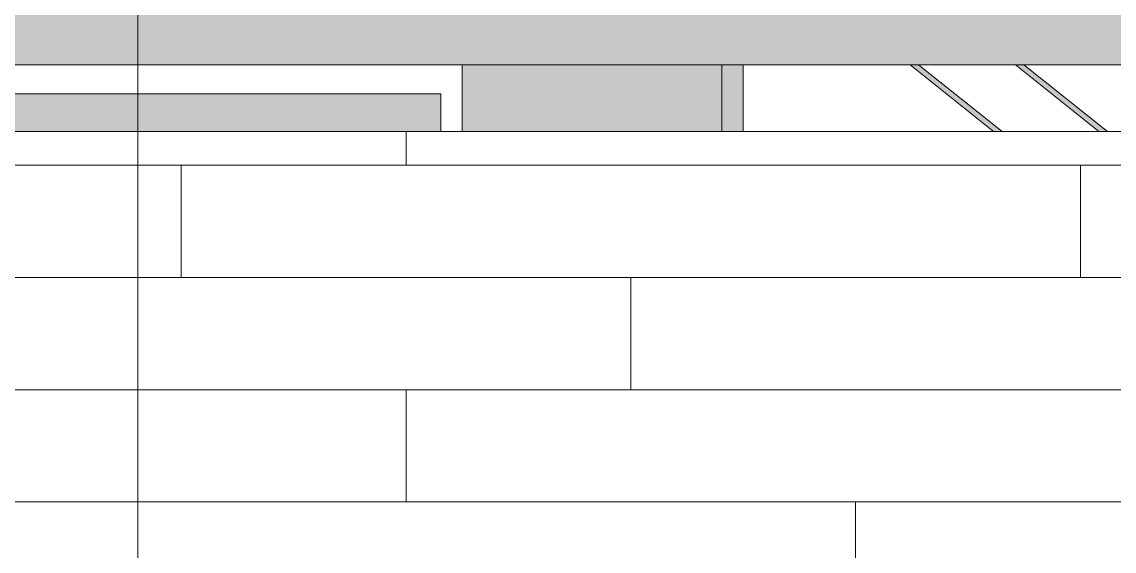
# Model space of a CAD drawing. Header units: inches. Extents: x 1763 to 3276, y -226 to 478.
# Drawn here: x 2796.67 to 2835.55, y -16.95 to 1.91 of the extents above; entities that cross this region are included whole.
import ezdxf

# ---------------------------------------------------------------- set-up
doc = ezdxf.new("R2010")
doc.units = ezdxf.units.IN
doc.header["$MEASUREMENT"] = 0
for name, color, linetype, lineweight in [('A-FLOR', 192, 'Continuous', 18), ('A-FLOR-HRAL', 11, 'Continuous', 9), ('A-WALL-PATT-1', 111, 'Continuous', 9), ('G-ANNO-SYMB-1', 111, 'Continuous', 9), ('S-FNDN', 32, 'Continuous', 18), ('S-STRS', 31, 'Continuous', 9)]:
    doc.layers.add(name, color=color, linetype=linetype, lineweight=lineweight)

# ---------------------------------------------------------------- blocks, each defined once
blk = doc.blocks.new('Railing - Railing-1123708-BUILDING ELEVATION - EAST _CC_')
at = {"layer": 'A-FLOR-HRAL'}
h = blk.add_hatch(color=256, dxfattribs=at)
h.paths.add_polyline_path([(2835.287, -2), (2835.305, -2), (2832.317, 0.375), (2832.187, 0.375), (2835.159, -2), (2835.285, -2)], flags=0)
h.paths.add_polyline_path([(2829.832, 2.375), (2829.837, 2.375), (2826.301, 5.187), (2826.171, 5.187), (2829.689, 2.375), (2829.832, 2.375)], flags=0)
h.paths.add_polyline_path([(2826.087, 5.375), (2823.524, 7.409), (2823.524, 7.305), (2825.938, 5.375), (2826.082, 5.375)], flags=0)
h = blk.add_hatch(color=256, dxfattribs=at)
h.paths.add_polyline_path([(2835.084, -2), (2835.155, -2), (2832.187, 0.375), (2832.037, 0.375), (2835.028, -2), (2835.08, -2)], flags=0)
h.paths.add_polyline_path([(2829.65, 2.375), (2829.687, 2.375), (2826.171, 5.187), (2826.021, 5.187), (2829.558, 2.375), (2829.648, 2.375)], flags=0)
h.paths.add_polyline_path([(2825.787, 5.375), (2825.937, 5.375), (2823.524, 7.305), (2823.524, 7.185), (2825.787, 5.375)], flags=0)
h = blk.add_hatch(color=256, dxfattribs=at)
h.paths.add_polyline_path([(2831.555, -2), (2828.567, 0.375), (2828.437, 0.375), (2831.408, -2), (2831.551, -2)], flags=0)
h.paths.add_polyline_path([(2826.067, 2.375), (2826.087, 2.375), (2823.524, 4.409), (2823.524, 4.305), (2825.938, 2.375), (2826.067, 2.375)], flags=0)
h = blk.add_hatch(color=256, dxfattribs=at)
h.paths.add_polyline_path([(2831.33, -2), (2831.405, -2), (2828.437, 0.375), (2828.287, 0.375), (2831.277, -2), (2831.301, -2)], flags=0)
h.paths.add_polyline_path([(2825.863, 2.375), (2825.937, 2.375), (2823.524, 4.305), (2823.524, 4.185), (2825.807, 2.375), (2825.862, 2.375)], flags=0)
for p, q in [((2828.287, 0.375), (2831.255, -2)), ((2831.555, -2), (2828.587, 0.375)), ((2832.037, 0.375), (2835.005, -2)), ((2835.305, -2), (2832.337, 0.375))]:
    blk.add_line(p, q, dxfattribs=at)

msp = doc.modelspace()

# ---------------------------------------------------------------- hatches: boundary and pattern name
at = {"layer": 'A-FLOR'}
for points in [[(3073.553, 0.375), (3074.337, 0.375), (3074.337, 2.375), (2717.337, 2.375), (2717.337, 0.375), (3064.337, 0.375)], [(2801.127, -2), (2811.587, -2), (2811.587, -0.654), (2717.337, -0.654), (2717.337, -2), (2782.965, -2)]]:
    msp.add_hatch(color=256, dxfattribs=at).paths.add_polyline_path(points, flags=0)
at = {"layer": 'A-WALL-PATT-1'}
h = msp.add_hatch(dxfattribs=at)
h.set_pattern_fill('FP_9', color=256, style=0, pattern_type=2)
h.set_pattern_definition([(0, (2978.337, -107.2), (0, 4), []), (90, (2978.337, -107.2), (-8, 8), [4, -28]), (90, (2994.337, -103.2), (-8, 8), [4, -28])])
h.paths.add_polyline_path([(2978.337, -55.44), (2978.337, -2), (2666.337, -2), (2666.337, -25.78), (2725.931, -29.502), (2736.866, -30), (2739.836, -30), (2743.178, -30.218), (2752.194, -31.142), (2906.337, -40.769), (2976.801, -55.127)], flags=0)
at = {"layer": 'S-STRS'}
for points in [[(2819.289, -2), (2821.587, -2), (2821.587, 0.375), (2812.337, 0.375), (2812.337, -2), (2817.051, -2)], [(2822.337, -2), (2822.32, 0.375), (2821.587, 0.375), (2821.587, -2), (2822.336, -2)]]:
    msp.add_hatch(color=256, dxfattribs=at).paths.add_polyline_path(points, flags=0)

# ---------------------------------------------------------------- linework, layer by layer
at = {"layer": 'A-FLOR'}
for p, q in [((3074.337, 0.375), (2717.337, 0.375)), ((2811.587, -0.654), (2717.337, -0.654)), ((2811.587, -2), (2811.587, -0.654))]:
    msp.add_line(p, q, dxfattribs=at)
at = {"layer": 'G-ANNO-SYMB-1'}
msp.add_line((2800.799, 384.376), (2800.799, -196.899), dxfattribs=at)
at = {"layer": 'S-FNDN'}
msp.add_line((3074.337, -2), (2717.337, -2), dxfattribs=at)
at = {"layer": 'S-STRS'}
for p, q in [((2812.337, -2), (2812.337, 0.375)), ((2821.587, 0.375), (2821.587, -2)), ((2822.337, -2), (2822.337, 0.375))]:
    msp.add_line(p, q, dxfattribs=at)

# ---------------------------------------------------------------- block references
at = {"layer": 'A-FLOR-HRAL'}
msp.add_blockref('Railing - Railing-1123708-BUILDING ELEVATION - EAST _CC_', (0, 0), dxfattribs=at)

doc.saveas('drawing.dxf')
